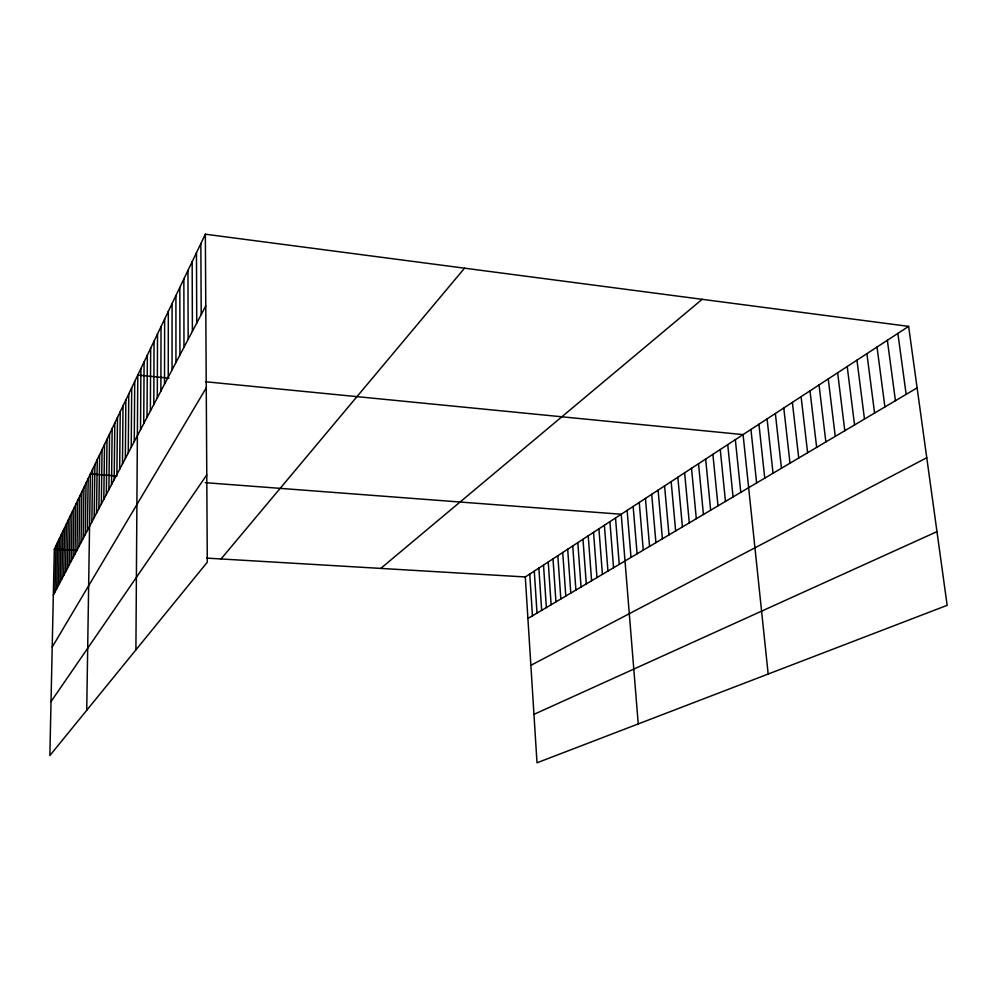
<?xml version="1.0" encoding="UTF-8"?>
<svg xmlns="http://www.w3.org/2000/svg" width="997" height="997" viewBox="0 0 997 997"><rect width="100%" height="100%" fill="white"/><g stroke="black" fill="none" stroke-linecap="round" stroke-linejoin="round"><path stroke-width="1.5" d="M168.244 377.128L168.319 311.413M172.045 369.912L172.082 303.574M160.878 391.111L161.04 326.592M164.517 384.194L164.642 319.09M150.385 411.001L150.672 348.215M153.812 404.508L154.049 341.161M157.302 397.878L157.514 333.958M140.527 429.707L140.913 368.566M143.742 423.6L144.091 361.923M147.033 417.369L147.344 355.144M131.23 447.341L131.704 387.758M134.271 441.571L134.72 381.477M135.904 649.882L137.785 375.084L168.954 378.15M122.469 463.966L123.017 405.866M125.335 458.533L125.859 399.947M128.252 452.987L128.763 393.902M114.181 479.694L114.805 423.002M116.886 474.547L117.496 417.394M119.652 469.3L120.238 411.686M103.813 499.36L104.523 444.45M106.33 494.574L107.015 439.228M108.897 489.701L109.57 433.919M111.514 484.741L112.163 428.511M94.142 517.692L94.927 464.452M96.497 513.231L97.257 459.58M98.89 508.682L99.638 454.62M101.333 504.058L102.055 449.585M85.219 534.616L86.054 482.934M87.375 530.541L88.197 478.485M86.727 710.288L90.366 473.961L117.073 475.98M91.836 522.079L92.621 469.251M74.974 554.058L75.872 504.183M76.956 550.294L77.841 500.058M78.975 546.468L79.847 495.883M81.031 542.58L81.891 491.633M83.112 538.629L83.96 487.321M65.49 572.054L66.438 523.861M67.322 568.564L68.27 520.035M69.192 565.025L70.126 516.159M71.099 561.423L72.008 512.234M73.018 557.772L73.928 508.233M56.679 588.766L57.664 542.144M58.387 585.513L59.371 538.592M60.132 582.223L61.091 534.99M61.889 578.883L62.848 531.326M63.671 575.493L64.631 527.625M205.345 234.208L54.337 549.098L49.85 755.576L207.289 562.208L205.345 234.208L908.616 326.38L947.15 605.329L537.009 762.792L525.294 576.964L908.616 326.38M54.997 591.956L55.982 545.646M53.327 595.109L205.768 305.942M52.205 647.065L206.254 387.845M51.021 701.614L206.765 474.933M221.047 558.956L464.54 268.181M380.767 568.415L702.137 299.324M527.912 618.501L917.115 387.858M530.865 665.311L926.761 457.723M533.956 714.363L936.968 531.638M54.337 549.098L77.367 550.456M206.641 558.108L525.294 576.964M205.245 482.673L621.218 514.253L638.242 723.922M205.519 381.751L743.077 434.605L768.176 674.034M897.873 333.409L906.161 394.338M887.355 340.289L895.431 400.707M877.024 347.043L884.912 406.938M866.892 353.661L874.593 413.057M856.959 360.154L864.474 419.052M847.213 366.522L854.554 424.934M837.642 372.778L844.808 430.704M828.258 378.922L835.249 436.362M819.036 384.942L825.865 441.933M809.988 390.861L816.655 447.379M801.09 396.669L807.62 452.738M792.366 402.377L798.734 458.009M783.779 407.985L790.01 463.169M775.354 413.493L781.449 468.254M767.079 418.914L773.036 473.239M758.941 424.236L764.761 478.149M750.94 429.458L756.623 482.959M735.337 439.652L740.783 492.356M727.735 444.625L733.057 496.93M720.258 449.522L725.467 501.429M712.892 454.333L717.99 505.853M705.664 459.056L710.649 510.215M698.536 463.717L703.421 514.489M691.532 468.291L696.305 518.714M684.627 472.802L689.301 522.852M677.848 477.239L682.422 526.939M671.155 481.613L675.642 530.952M664.575 485.913L668.962 534.915M658.095 490.15L662.394 538.804M651.714 494.325L655.926 542.642M645.433 498.425L649.558 546.418M639.251 502.476L643.277 550.132M633.145 506.464L637.095 553.796M627.138 510.389L631.014 557.41M615.523 517.979L619.249 564.377M609.915 521.655L613.554 567.754M604.381 525.269L607.946 571.069M598.923 528.834L602.425 574.347M593.539 532.361L596.966 577.575M588.23 535.825L591.595 580.765M582.983 539.252L586.286 583.906M577.824 542.63L581.064 587.009M572.727 545.957L575.905 590.062M567.692 549.247L570.807 593.078M562.732 552.488L565.785 596.056M557.834 555.69L560.837 598.998M553.011 558.843L555.94 601.889M548.238 561.972L551.117 604.755M543.527 565.05L546.356 607.572M538.879 568.078L541.658 610.363M534.292 571.082L537.009 613.105M529.768 574.048L532.435 615.822M200.846 243.58L201.207 314.591M196.459 252.752L196.745 323.053M192.159 261.7L192.396 331.316M187.959 270.449L188.146 339.379M183.859 279.01L183.984 347.28M179.846 287.373L179.921 354.982M175.921 295.561L175.946 362.534"/></g></svg>
